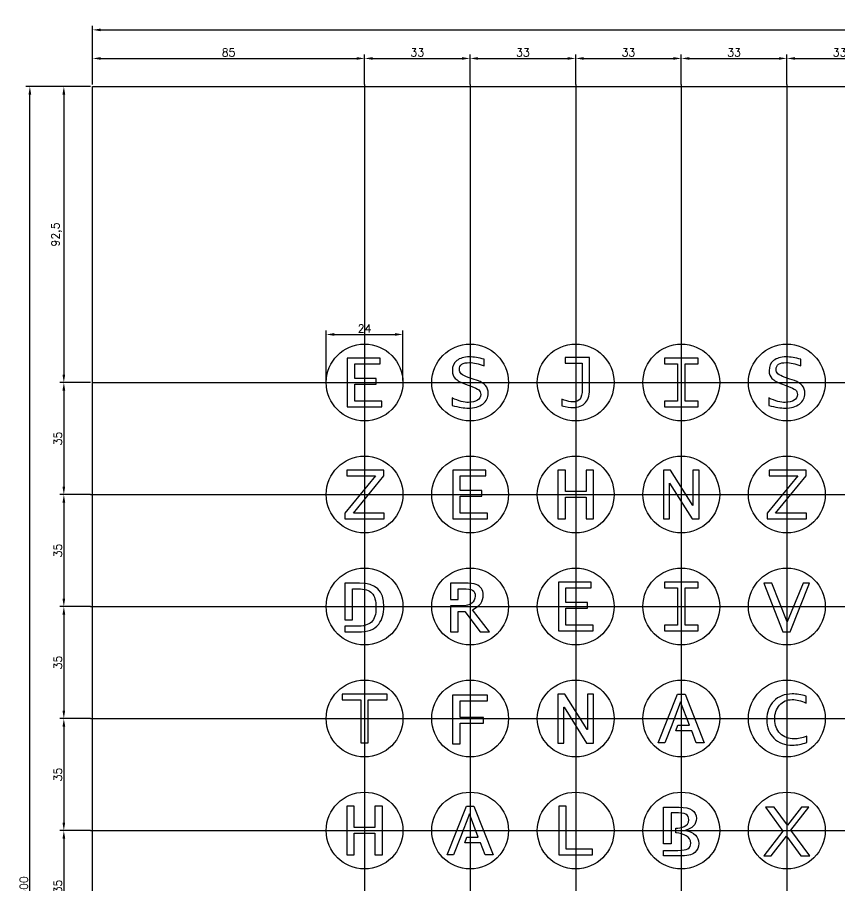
# Model space of a CAD drawing. Header units: millimetres. Extents: x 34 to 4705, y 266 to 817.
# Drawn here: x 34 to 291, y 516.4 to 787.7 of the extents above; entities that cross this region are included whole.
import ezdxf

# ---------------------------------------------------------------- set-up
doc = ezdxf.new("R2010")
doc.units = ezdxf.units.MM
doc.layers.get('0').update_dxf_attribs({"lineweight": 25, "true_color": 0xffffff})
doc.layers.get('Defpoints').update_dxf_attribs({"true_color": 0xffffff})
doc.layers.add('Ebene 1', color=7, linetype='Continuous', true_color=0xffffff)
doc.styles.get("Standard").update_dxf_attribs({"font": 'txt_____.ttf'})
doc.dimstyles.get("Standard").update_dxf_attribs({"dimtxt": 2.5, "dimasz": 2.5, "dimexe": 1.25, "dimexo": 0.625, "dimtad": 1, "dimtxsty": 'Standard', "dimcen": 2.5, "dimadec": 0, "dimazin": 0, "dimtfac": 1, "dimtmove": 0, "dimatfit": 3, "dimfxl": 1, "dimarcsym": 0})

# ---------------------------------------------------------------- blocks, each defined once
blk = doc.blocks.new('E')
at = {"layer": 'Ebene 1'}
blk.add_open_spline([(-5.47, -7.91), (-5.47, -7.91), (-5.47, 7.34), (-5.47, 7.34), (-5.47, 7.34), (-5.47, 7.34), (4.84, 7.34), (4.84, 7.34), (4.84, 7.34), (4.84, 7.34), (4.84, 5.58), (4.84, 5.58), (4.84, 5.58), (4.84, 5.58), (-3.13, 5.58), (-3.13, 5.58), (-3.13, 5.58), (-3.13, 5.58), (-3.13, 0.96), (-3.13, 0.96), (-3.13, 0.96), (-3.13, 0.96), (3.63, 0.96), (3.63, 0.96), (3.63, 0.96), (3.63, 0.96), (3.63, -0.8), (3.63, -0.8), (3.63, -0.8), (3.63, -0.8), (-3.13, -0.8), (-3.13, -0.8), (-3.13, -0.8), (-3.13, -0.8), (-3.13, -6.15), (-3.13, -6.15), (-3.13, -6.15), (-3.13, -6.15), (5.39, -6.15), (5.39, -6.15), (5.39, -6.15), (5.39, -6.15), (5.39, -7.91), (5.39, -7.91), (5.39, -7.91), (5.39, -7.91), (-5.47, -7.91), (-5.47, -7.91)], degree=3, knots=[0, 0, 0, 0, 0.083333, 0.083333, 0.083333, 0.083333, 0.166667, 0.166667, 0.166667, 0.166667, 0.25, 0.25, 0.25, 0.25, 0.333333, 0.333333, 0.333333, 0.333333, 0.416667, 0.416667, 0.416667, 0.416667, 0.5, 0.5, 0.5, 0.5, 0.583333, 0.583333, 0.583333, 0.583333, 0.666667, 0.666667, 0.666667, 0.666667, 0.75, 0.75, 0.75, 0.75, 0.833333, 0.833333, 0.833333, 0.833333, 0.916667, 0.916667, 0.916667, 0.916667, 1, 1, 1, 1], dxfattribs=at)
blk = doc.blocks.new('I')
at = {"layer": 'Ebene 1'}
blk.add_open_spline([(-5.32, -7.91), (-5.32, -7.91), (-5.32, -6.15), (-5.32, -6.15), (-5.32, -6.15), (-5.32, -6.15), (-1.22, -6.15), (-1.22, -6.15), (-1.22, -6.15), (-1.22, -6.15), (-1.22, 5.58), (-1.22, 5.58), (-1.22, 5.58), (-1.22, 5.58), (-5.32, 5.58), (-5.32, 5.58), (-5.32, 5.58), (-5.32, 5.58), (-5.32, 7.34), (-5.32, 7.34), (-5.32, 7.34), (-5.32, 7.34), (5.24, 7.34), (5.24, 7.34), (5.24, 7.34), (5.24, 7.34), (5.24, 5.58), (5.24, 5.58), (5.24, 5.58), (5.24, 5.58), (1.14, 5.58), (1.14, 5.58), (1.14, 5.58), (1.14, 5.58), (1.14, -6.15), (1.14, -6.15), (1.14, -6.15), (1.14, -6.15), (5.24, -6.15), (5.24, -6.15), (5.24, -6.15), (5.24, -6.15), (5.24, -7.91), (5.24, -7.91), (5.24, -7.91), (5.24, -7.91), (-5.32, -7.91), (-5.32, -7.91)], degree=3, knots=[0, 0, 0, 0, 0.083333, 0.083333, 0.083333, 0.083333, 0.166667, 0.166667, 0.166667, 0.166667, 0.25, 0.25, 0.25, 0.25, 0.333333, 0.333333, 0.333333, 0.333333, 0.416667, 0.416667, 0.416667, 0.416667, 0.5, 0.5, 0.5, 0.5, 0.583333, 0.583333, 0.583333, 0.583333, 0.666667, 0.666667, 0.666667, 0.666667, 0.75, 0.75, 0.75, 0.75, 0.833333, 0.833333, 0.833333, 0.833333, 0.916667, 0.916667, 0.916667, 0.916667, 1, 1, 1, 1], dxfattribs=at)
blk = doc.blocks.new('S')
at = {"layer": 'Ebene 1'}
blk.add_open_spline([(4.35, 6.98), (4.35, 6.98), (4.35, 4.95), (4.35, 4.95), (4.35, 4.95), (2.63, 5.62), (1.1, 5.95), (-0.24, 5.95), (-0.24, 5.95), (-2.35, 5.95), (-3.41, 5.24), (-3.41, 3.81), (-3.41, 3.81), (-3.41, 3.23), (-3.21, 2.77), (-2.82, 2.42), (-2.82, 2.42), (-2.42, 2.06), (-1.69, 1.7), (-0.62, 1.33), (-0.62, 1.33), (-0.62, 1.33), (0.88, 0.81), (0.88, 0.81), (0.88, 0.81), (0.88, 0.81), (2.3, 0.31), (2.3, 0.31), (2.3, 0.31), (4.52, -0.46), (5.62, -1.77), (5.62, -3.63), (5.62, -3.63), (5.62, -5.04), (5.06, -6.17), (3.93, -7.01), (3.93, -7.01), (2.8, -7.86), (1.29, -8.28), (-0.6, -8.28), (-0.6, -8.28), (-1.92, -8.28), (-3.62, -8), (-5.7, -7.43), (-5.7, -7.43), (-5.7, -7.43), (-5.7, -5.11), (-5.7, -5.11), (-5.7, -5.11), (-3.63, -6.05), (-1.9, -6.52), (-0.54, -6.52), (-0.54, -6.52), (0.62, -6.52), (1.55, -6.29), (2.24, -5.84), (2.24, -5.84), (2.93, -5.38), (3.27, -4.77), (3.27, -4), (3.27, -4), (3.27, -3.41), (3.07, -2.95), (2.66, -2.61), (2.66, -2.61), (2.25, -2.27), (1.41, -1.86), (0.13, -1.39), (0.13, -1.39), (0.13, -1.39), (-1.44, -0.83), (-1.44, -0.83), (-1.44, -0.83), (-3, -0.25), (-4.08, 0.35), (-4.69, 0.96), (-4.69, 0.96), (-5.29, 1.57), (-5.6, 2.38), (-5.6, 3.39), (-5.6, 3.39), (-5.6, 4.77), (-5.13, 5.83), (-4.2, 6.58), (-4.2, 6.58), (-3.27, 7.33), (-1.96, 7.71), (-0.27, 7.71), (-0.27, 7.71), (1.1, 7.71), (2.64, 7.47), (4.35, 6.98)], degree=3, knots=[0, 0, 0, 0, 0.043478, 0.043478, 0.043478, 0.043478, 0.086957, 0.086957, 0.086957, 0.086957, 0.130435, 0.130435, 0.130435, 0.130435, 0.173913, 0.173913, 0.173913, 0.173913, 0.217391, 0.217391, 0.217391, 0.217391, 0.26087, 0.26087, 0.26087, 0.26087, 0.304348, 0.304348, 0.304348, 0.304348, 0.347826, 0.347826, 0.347826, 0.347826, 0.391304, 0.391304, 0.391304, 0.391304, 0.434783, 0.434783, 0.434783, 0.434783, 0.478261, 0.478261, 0.478261, 0.478261, 0.521739, 0.521739, 0.521739, 0.521739, 0.565217, 0.565217, 0.565217, 0.565217, 0.608696, 0.608696, 0.608696, 0.608696, 0.652174, 0.652174, 0.652174, 0.652174, 0.695652, 0.695652, 0.695652, 0.695652, 0.73913, 0.73913, 0.73913, 0.73913, 0.782609, 0.782609, 0.782609, 0.782609, 0.826087, 0.826087, 0.826087, 0.826087, 0.869565, 0.869565, 0.869565, 0.869565, 0.913043, 0.913043, 0.913043, 0.913043, 0.956522, 0.956522, 0.956522, 0.956522, 1, 1, 1, 1], dxfattribs=at)
blk = doc.blocks.new('H')
at = {"layer": 'Ebene 1'}
blk.add_open_spline([(-5.61, -7.92), (-5.61, -7.92), (-5.61, 7.33), (-5.61, 7.33), (-5.61, 7.33), (-5.61, 7.33), (-3.27, 7.33), (-3.27, 7.33), (-3.27, 7.33), (-3.27, 7.33), (-3.27, 0.67), (-3.27, 0.67), (-3.27, 0.67), (-3.27, 0.67), (3.18, 0.67), (3.18, 0.67), (3.18, 0.67), (3.18, 0.67), (3.18, 7.33), (3.18, 7.33), (3.18, 7.33), (3.18, 7.33), (5.53, 7.33), (5.53, 7.33), (5.53, 7.33), (5.53, 7.33), (5.53, -7.92), (5.53, -7.92), (5.53, -7.92), (5.53, -7.92), (3.18, -7.92), (3.18, -7.92), (3.18, -7.92), (3.18, -7.92), (3.18, -1.1), (3.18, -1.1), (3.18, -1.1), (3.18, -1.1), (-3.27, -1.1), (-3.27, -1.1), (-3.27, -1.1), (-3.27, -1.1), (-3.27, -7.92), (-3.27, -7.92), (-3.27, -7.92), (-3.27, -7.92), (-5.61, -7.92), (-5.61, -7.92)], degree=3, knots=[0, 0, 0, 0, 0.083333, 0.083333, 0.083333, 0.083333, 0.166667, 0.166667, 0.166667, 0.166667, 0.25, 0.25, 0.25, 0.25, 0.333333, 0.333333, 0.333333, 0.333333, 0.416667, 0.416667, 0.416667, 0.416667, 0.5, 0.5, 0.5, 0.5, 0.583333, 0.583333, 0.583333, 0.583333, 0.666667, 0.666667, 0.666667, 0.666667, 0.75, 0.75, 0.75, 0.75, 0.833333, 0.833333, 0.833333, 0.833333, 0.916667, 0.916667, 0.916667, 0.916667, 1, 1, 1, 1], dxfattribs=at)
blk = doc.blocks.new('Z')
at = {"layer": 'Ebene 1'}
blk.add_open_spline([(-6.2, -7.92), (-6.2, -7.92), (-6.2, -6.16), (-6.2, -6.16), (-6.2, -6.16), (-6.2, -6.16), (3.37, 5.57), (3.37, 5.57), (3.37, 5.57), (3.37, 5.57), (-5.61, 5.57), (-5.61, 5.57), (-5.61, 5.57), (-5.61, 5.57), (-5.61, 7.33), (-5.61, 7.33), (-5.61, 7.33), (-5.61, 7.33), (6.02, 7.33), (6.02, 7.33), (6.02, 7.33), (6.02, 7.33), (6.02, 5.57), (6.02, 5.57), (6.02, 5.57), (6.02, 5.57), (-3.54, -6.16), (-3.54, -6.16), (-3.54, -6.16), (-3.54, -6.16), (6.12, -6.16), (6.12, -6.16), (6.12, -6.16), (6.12, -6.16), (6.12, -7.92), (6.12, -7.92), (6.12, -7.92), (6.12, -7.92), (-6.2, -7.92), (-6.2, -7.92)], degree=3, knots=[0, 0, 0, 0, 0.1, 0.1, 0.1, 0.1, 0.2, 0.2, 0.2, 0.2, 0.3, 0.3, 0.3, 0.3, 0.4, 0.4, 0.4, 0.4, 0.5, 0.5, 0.5, 0.5, 0.6, 0.6, 0.6, 0.6, 0.7, 0.7, 0.7, 0.7, 0.8, 0.8, 0.8, 0.8, 0.9, 0.9, 0.9, 0.9, 1, 1, 1, 1], dxfattribs=at)
blk = doc.blocks.new('R')
at = {"layer": 'Ebene 1'}
blk.add_open_spline([(-3.75, 5.56), (-3.75, 5.56), (-3.75, 2.21), (-3.75, 2.21), (-3.75, 2.21), (-3.75, 2.21), (-6.09, 2.21), (-6.09, 2.21), (-6.09, 2.21), (-6.09, 2.21), (-6.1, 7.32), (-6.1, 7.32), (-6.1, 7.32), (-6.1, 7.32), (-1.83, 7.32), (-1.83, 7.32), (-1.83, 7.32), (-0.05, 7.32), (1.18, 7.18), (1.87, 6.88), (1.87, 6.88), (3.34, 6.27), (4.08, 5.19), (4.08, 3.65), (4.08, 3.65), (4.08, 2.59), (3.82, 1.7), (3.31, 0.99), (3.31, 0.99), (2.8, 0.28), (1.95, -0.38), (0.75, -0.99), (0.75, -0.99), (0.75, -0.99), (6.01, -7.93), (6.01, -7.93), (6.01, -7.93), (6.01, -7.93), (3.17, -7.93), (3.17, -7.93), (3.17, -7.93), (3.17, -7.93), (-1.64, -1.58), (-1.64, -1.58), (-1.64, -1.58), (-1.64, -1.58), (-3.75, -1.58), (-3.75, -1.58), (-3.75, -1.58), (-3.75, -1.58), (-3.75, -7.93), (-3.75, -7.93), (-3.75, -7.93), (-3.75, -7.93), (-6.1, -7.93), (-6.1, -7.93), (-6.1, -7.93), (-6.1, -7.93), (-6.1, 0.21), (-6.1, 0.21), (-6.1, 0.21), (-6.1, 0.21), (-2.52, 0.19), (-2.52, 0.19), (-2.52, 0.19), (-1.26, 0.18), (-0.26, 0.47), (0.48, 1.02), (0.48, 1.02), (1.21, 1.58), (1.58, 2.32), (1.58, 3.27), (1.58, 3.27), (1.58, 4.14), (1.31, 4.75), (0.75, 5.07), (0.75, 5.07), (0.2, 5.4), (-0.83, 5.56), (-2.31, 5.56), (-2.31, 5.56), (-2.31, 5.56), (-3.75, 5.56), (-3.75, 5.56)], degree=3, knots=[0, 0, 0, 0, 0.047619, 0.047619, 0.047619, 0.047619, 0.095238, 0.095238, 0.095238, 0.095238, 0.142857, 0.142857, 0.142857, 0.142857, 0.190476, 0.190476, 0.190476, 0.190476, 0.238095, 0.238095, 0.238095, 0.238095, 0.285714, 0.285714, 0.285714, 0.285714, 0.333333, 0.333333, 0.333333, 0.333333, 0.380952, 0.380952, 0.380952, 0.380952, 0.428571, 0.428571, 0.428571, 0.428571, 0.47619, 0.47619, 0.47619, 0.47619, 0.52381, 0.52381, 0.52381, 0.52381, 0.571429, 0.571429, 0.571429, 0.571429, 0.619048, 0.619048, 0.619048, 0.619048, 0.666667, 0.666667, 0.666667, 0.666667, 0.714286, 0.714286, 0.714286, 0.714286, 0.761905, 0.761905, 0.761905, 0.761905, 0.809524, 0.809524, 0.809524, 0.809524, 0.857143, 0.857143, 0.857143, 0.857143, 0.904762, 0.904762, 0.904762, 0.904762, 0.952381, 0.952381, 0.952381, 0.952381, 1, 1, 1, 1], dxfattribs=at)
blk = doc.blocks.new('D')
at = {"layer": 'Ebene 1'}
blk.add_open_spline([(-3.8, -4.17), (-3.8, -4.17), (-6.15, -4.17), (-6.15, -4.17), (-6.15, -4.17), (-6.15, -4.17), (-6.14, 7.32), (-6.14, 7.32), (-6.14, 7.32), (-6.14, 7.32), (-1.54, 7.32), (-1.54, 7.32), (-1.54, 7.32), (3.53, 7.32), (6.07, 4.88), (6.07, 0), (6.07, 0), (6.07, -2.26), (5.52, -4.09), (4.42, -5.48), (4.42, -5.48), (3.73, -6.36), (2.87, -6.99), (1.86, -7.37), (1.86, -7.37), (0.85, -7.74), (-0.49, -7.93), (-2.17, -7.93), (-2.17, -7.93), (-2.17, -7.93), (-6.14, -7.93), (-6.14, -7.93), (-6.14, -7.93), (-6.14, -7.93), (-6.14, -6.17), (-6.14, -6.17), (-6.14, -6.17), (-6.14, -6.17), (-2.62, -6.17), (-2.62, -6.17), (-2.62, -6.17), (-0.39, -6.17), (1.2, -5.73), (2.15, -4.84), (2.15, -4.84), (3.1, -3.95), (3.57, -2.46), (3.57, -0.37), (3.57, -0.37), (3.57, 1.75), (3.14, 3.27), (2.29, 4.19), (2.29, 4.19), (1.43, 5.1), (0.01, 5.56), (-1.99, 5.56), (-1.99, 5.56), (-1.99, 5.56), (-3.8, 5.56), (-3.8, 5.56), (-3.8, 5.56), (-3.8, 5.56), (-3.8, -4.17), (-3.8, -4.17)], degree=3, knots=[0, 0, 0, 0, 0.0625, 0.0625, 0.0625, 0.0625, 0.125, 0.125, 0.125, 0.125, 0.1875, 0.1875, 0.1875, 0.1875, 0.25, 0.25, 0.25, 0.25, 0.3125, 0.3125, 0.3125, 0.3125, 0.375, 0.375, 0.375, 0.375, 0.4375, 0.4375, 0.4375, 0.4375, 0.5, 0.5, 0.5, 0.5, 0.5625, 0.5625, 0.5625, 0.5625, 0.625, 0.625, 0.625, 0.625, 0.6875, 0.6875, 0.6875, 0.6875, 0.75, 0.75, 0.75, 0.75, 0.8125, 0.8125, 0.8125, 0.8125, 0.875, 0.875, 0.875, 0.875, 0.9375, 0.9375, 0.9375, 0.9375, 1, 1, 1, 1], dxfattribs=at)
blk = doc.blocks.new('N')
at = {"layer": 'Ebene 1'}
blk.add_open_spline([(-5.61, -7.93), (-5.61, -7.93), (-5.61, 7.37), (-5.61, 7.37), (-5.61, 7.37), (-5.61, 7.37), (-3.4, 7.37), (-3.4, 7.37), (-3.4, 7.37), (-3.4, 7.37), (3.59, -3.73), (3.59, -3.73), (3.59, -3.73), (3.59, -3.73), (3.62, -3.73), (3.62, -3.73), (3.62, -3.73), (3.62, -3.73), (3.62, 7.37), (3.62, 7.37), (3.62, 7.37), (3.62, 7.37), (5.53, 7.37), (5.53, 7.37), (5.53, 7.37), (5.53, 7.37), (5.53, -7.93), (5.53, -7.93), (5.53, -7.93), (5.53, -7.93), (3.37, -7.93), (3.37, -7.93), (3.37, -7.93), (3.37, -7.93), (-3.68, 3.24), (-3.68, 3.24), (-3.68, 3.24), (-3.68, 3.24), (-3.71, 3.24), (-3.71, 3.24), (-3.71, 3.24), (-3.71, 3.24), (-3.71, -7.93), (-3.71, -7.93), (-3.71, -7.93), (-3.71, -7.93), (-5.61, -7.93), (-5.61, -7.93)], degree=3, knots=[0, 0, 0, 0, 0.083333, 0.083333, 0.083333, 0.083333, 0.166667, 0.166667, 0.166667, 0.166667, 0.25, 0.25, 0.25, 0.25, 0.333333, 0.333333, 0.333333, 0.333333, 0.416667, 0.416667, 0.416667, 0.416667, 0.5, 0.5, 0.5, 0.5, 0.583333, 0.583333, 0.583333, 0.583333, 0.666667, 0.666667, 0.666667, 0.666667, 0.75, 0.75, 0.75, 0.75, 0.833333, 0.833333, 0.833333, 0.833333, 0.916667, 0.916667, 0.916667, 0.916667, 1, 1, 1, 1], dxfattribs=at)
blk = doc.blocks.new('A')
at = {"layer": 'Ebene 1'}
blk.add_open_spline([(-1.07, -2.34), (-1.07, -2.34), (-1.74, -4.11), (-1.74, -4.11), (-1.74, -4.11), (-1.74, -4.11), (0.4, -4.11), (0.4, -4.11), (0.4, -4.11), (0.4, -4.11), (3.22, -4.11), (3.22, -4.11), (3.22, -4.11), (3.22, -4.11), (4.66, -7.92), (4.66, -7.92), (4.66, -7.92), (4.66, -7.92), (7.14, -7.92), (7.14, -7.92), (7.14, -7.92), (7.14, -7.92), (1.13, 7.33), (1.13, 7.33), (1.13, 7.33), (1.13, 7.33), (-1.21, 7.33), (-1.21, 7.33), (-1.21, 7.33), (-1.21, 7.33), (-7.23, -7.92), (-7.23, -7.92), (-7.23, -7.92), (-7.23, -7.92), (-5.2, -7.92), (-5.2, -7.92), (-5.2, -7.92), (-5.2, -7.92), (-3.04, -2.34), (-3.04, -2.34), (-3.04, -2.34), (-3.04, -2.34), (-0.27, 4.94), (-0.27, 4.94), (-0.27, 4.94), (-0.27, 4.94), (2.52, -2.34), (2.52, -2.34), (2.52, -2.34), (2.52, -2.34), (0.39, -2.34), (0.39, -2.34), (0.39, -2.34), (0.39, -2.34), (-1.07, -2.34), (-1.07, -2.34)], degree=3, knots=[0, 0, 0, 0, 0.071429, 0.071429, 0.071429, 0.071429, 0.142857, 0.142857, 0.142857, 0.142857, 0.214286, 0.214286, 0.214286, 0.214286, 0.285714, 0.285714, 0.285714, 0.285714, 0.357143, 0.357143, 0.357143, 0.357143, 0.428571, 0.428571, 0.428571, 0.428571, 0.5, 0.5, 0.5, 0.5, 0.571429, 0.571429, 0.571429, 0.571429, 0.642857, 0.642857, 0.642857, 0.642857, 0.714286, 0.714286, 0.714286, 0.714286, 0.785714, 0.785714, 0.785714, 0.785714, 0.857143, 0.857143, 0.857143, 0.857143, 0.928571, 0.928571, 0.928571, 0.928571, 1, 1, 1, 1], dxfattribs=at)
blk = doc.blocks.new('T')
at = {"layer": 'Ebene 1'}
blk.add_open_spline([(-1.22, -7.91), (-1.22, -7.91), (-1.22, 5.58), (-1.22, 5.58), (-1.22, 5.58), (-1.22, 5.58), (-7.07, 5.58), (-7.07, 5.58), (-7.07, 5.58), (-7.07, 5.58), (-7.07, 7.34), (-7.07, 7.34), (-7.07, 7.34), (-7.07, 7.34), (7, 7.34), (7, 7.34), (7, 7.34), (7, 7.34), (7, 5.58), (7, 5.58), (7, 5.58), (7, 5.58), (1.14, 5.58), (1.14, 5.58), (1.14, 5.58), (1.14, 5.58), (1.14, -7.91), (1.14, -7.91), (1.14, -7.91), (1.14, -7.91), (-1.22, -7.91), (-1.22, -7.91)], degree=3, knots=[0, 0, 0, 0, 0.125, 0.125, 0.125, 0.125, 0.25, 0.25, 0.25, 0.25, 0.375, 0.375, 0.375, 0.375, 0.5, 0.5, 0.5, 0.5, 0.625, 0.625, 0.625, 0.625, 0.75, 0.75, 0.75, 0.75, 0.875, 0.875, 0.875, 0.875, 1, 1, 1, 1], dxfattribs=at)
blk = doc.blocks.new('F')
at = {"layer": 'Ebene 1'}
blk.add_open_spline([(-5.47, -7.91), (-5.47, -7.91), (-5.47, 7.34), (-5.47, 7.34), (-5.47, 7.34), (-5.47, 7.34), (5.39, 7.34), (5.39, 7.34), (5.39, 7.34), (5.39, 7.34), (5.39, 5.58), (5.39, 5.58), (5.39, 5.58), (5.39, 5.58), (-3.13, 5.58), (-3.13, 5.58), (-3.13, 5.58), (-3.13, 5.58), (-3.13, 0.33), (-3.13, 0.33), (-3.13, 0.33), (-3.13, 0.33), (4.14, 0.33), (4.14, 0.33), (4.14, 0.33), (4.14, 0.33), (4.14, -1.43), (4.14, -1.43), (4.14, -1.43), (4.14, -1.43), (-3.13, -1.43), (-3.13, -1.43), (-3.13, -1.43), (-3.13, -1.43), (-3.13, -7.91), (-3.13, -7.91), (-3.13, -7.91), (-3.13, -7.91), (-5.47, -7.91), (-5.47, -7.91)], degree=3, knots=[0, 0, 0, 0, 0.1, 0.1, 0.1, 0.1, 0.2, 0.2, 0.2, 0.2, 0.3, 0.3, 0.3, 0.3, 0.4, 0.4, 0.4, 0.4, 0.5, 0.5, 0.5, 0.5, 0.6, 0.6, 0.6, 0.6, 0.7, 0.7, 0.7, 0.7, 0.8, 0.8, 0.8, 0.8, 0.9, 0.9, 0.9, 0.9, 1, 1, 1, 1], dxfattribs=at)
blk = doc.blocks.new('*D26')
at = {"color": 0, "lineweight": -2, "transparency": 16777216}
for p, q in [((56.89, 766.08), (36.64, 766.08)), ((37.89, 268.58), (37.89, 763.58)), ((56.89, 266.08), (36.64, 266.08))]:
    blk.add_line(p, q, dxfattribs=at)
at = {"color": 0, "transparency": 16777216}
for points in [[(37.47, 763.58), (38.3, 763.58), (37.89, 766.08)], [(37.47, 268.58), (38.3, 268.58), (37.89, 266.08)]]:
    blk.add_solid(points, dxfattribs=at)
at = {"layer": 'Defpoints', "color": 0, "transparency": 16777216}
for p in [(37.89, 766.08), (57.51, 766.08), (57.51, 266.08)]:
    blk.add_point(p, dxfattribs=at)
at = {"color": 0, "transparency": 16777216, "insert": (37.26, 516.08), "char_height": 2.5, "attachment_point": 8, "rotation": 90}
blk.add_mtext('500', dxfattribs=at)
blk = doc.blocks.new('*D27')
at = {"color": 0, "lineweight": -2, "transparency": 16777216}
for p, q in [((142.51, 766.71), (142.51, 776.1)), ((175.51, 766.71), (175.51, 776.1)), ((145.01, 774.85), (173.01, 774.85))]:
    blk.add_line(p, q, dxfattribs=at)
at = {"color": 0, "transparency": 16777216}
for points in [[(145.01, 775.26), (145.01, 774.43), (142.51, 774.85)], [(173.01, 775.26), (173.01, 774.43), (175.51, 774.85)]]:
    blk.add_solid(points, dxfattribs=at)
at = {"layer": 'Defpoints', "color": 0, "transparency": 16777216}
for p in [(175.51, 774.85), (142.51, 766.08), (175.51, 766.08)]:
    blk.add_point(p, dxfattribs=at)
at = {"color": 0, "transparency": 16777216, "insert": (159.01, 775.47), "char_height": 2.5, "attachment_point": 8}
blk.add_mtext('33', dxfattribs=at)
blk = doc.blocks.new('*D28')
at = {"color": 0, "lineweight": -2, "transparency": 16777216}
for p, q in [((175.51, 766.71), (175.51, 776.1)), ((208.51, 766.71), (208.51, 776.1)), ((178.01, 774.85), (206.01, 774.85))]:
    blk.add_line(p, q, dxfattribs=at)
at = {"color": 0, "transparency": 16777216}
for points in [[(178.01, 775.26), (178.01, 774.43), (175.51, 774.85)], [(206.01, 775.26), (206.01, 774.43), (208.51, 774.85)]]:
    blk.add_solid(points, dxfattribs=at)
at = {"layer": 'Defpoints', "color": 0, "transparency": 16777216}
for p in [(208.51, 774.85), (175.51, 766.08), (208.51, 766.08)]:
    blk.add_point(p, dxfattribs=at)
at = {"color": 0, "transparency": 16777216, "insert": (192.01, 775.47), "char_height": 2.5, "attachment_point": 8}
blk.add_mtext('33', dxfattribs=at)
blk = doc.blocks.new('*D29')
at = {"color": 0, "lineweight": -2, "transparency": 16777216}
for p, q in [((208.51, 766.71), (208.51, 776.1)), ((241.51, 766.71), (241.51, 776.1)), ((211.01, 774.85), (239.01, 774.85))]:
    blk.add_line(p, q, dxfattribs=at)
at = {"color": 0, "transparency": 16777216}
for points in [[(211.01, 775.26), (211.01, 774.43), (208.51, 774.85)], [(239.01, 775.26), (239.01, 774.43), (241.51, 774.85)]]:
    blk.add_solid(points, dxfattribs=at)
at = {"layer": 'Defpoints', "color": 0, "transparency": 16777216}
for p in [(241.51, 774.85), (208.51, 766.08), (241.51, 766.08)]:
    blk.add_point(p, dxfattribs=at)
at = {"color": 0, "transparency": 16777216, "insert": (225.01, 775.47), "char_height": 2.5, "attachment_point": 8}
blk.add_mtext('33', dxfattribs=at)
blk = doc.blocks.new('*D30')
at = {"color": 0, "lineweight": -2, "transparency": 16777216}
for p, q in [((241.51, 766.71), (241.51, 776.1)), ((274.51, 766.71), (274.51, 776.1)), ((244.01, 774.85), (272.01, 774.85))]:
    blk.add_line(p, q, dxfattribs=at)
at = {"color": 0, "transparency": 16777216}
for points in [[(244.01, 775.26), (244.01, 774.43), (241.51, 774.85)], [(272.01, 775.26), (272.01, 774.43), (274.51, 774.85)]]:
    blk.add_solid(points, dxfattribs=at)
at = {"layer": 'Defpoints', "color": 0, "transparency": 16777216}
for p in [(274.51, 774.85), (241.51, 766.08), (274.51, 766.08)]:
    blk.add_point(p, dxfattribs=at)
at = {"color": 0, "transparency": 16777216, "insert": (258.01, 775.47), "char_height": 2.5, "attachment_point": 8}
blk.add_mtext('33', dxfattribs=at)
blk = doc.blocks.new('*D31')
at = {"color": 0, "lineweight": -2, "transparency": 16777216}
for p, q in [((274.51, 766.71), (274.51, 776.1)), ((307.51, 766.71), (307.51, 776.1)), ((277.01, 774.85), (305.01, 774.85))]:
    blk.add_line(p, q, dxfattribs=at)
at = {"color": 0, "transparency": 16777216}
for points in [[(277.01, 775.26), (277.01, 774.43), (274.51, 774.85)], [(305.01, 775.26), (305.01, 774.43), (307.51, 774.85)]]:
    blk.add_solid(points, dxfattribs=at)
at = {"layer": 'Defpoints', "color": 0, "transparency": 16777216}
for p in [(307.51, 774.85), (274.51, 766.08), (307.51, 766.08)]:
    blk.add_point(p, dxfattribs=at)
at = {"color": 0, "transparency": 16777216, "insert": (291.01, 775.47), "char_height": 2.5, "attachment_point": 8}
blk.add_mtext('33', dxfattribs=at)
blk = doc.blocks.new('*D37')
at = {"color": 0, "lineweight": -2, "transparency": 16777216}
for p, q in [((56.89, 673.58), (47.26, 673.58)), ((48.51, 671.08), (48.51, 641.08)), ((56.89, 638.58), (47.26, 638.58))]:
    blk.add_line(p, q, dxfattribs=at)
at = {"color": 0, "transparency": 16777216}
for points in [[(48.09, 671.08), (48.93, 671.08), (48.51, 673.58)], [(48.09, 641.08), (48.93, 641.08), (48.51, 638.58)]]:
    blk.add_solid(points, dxfattribs=at)
at = {"layer": 'Defpoints', "color": 0, "transparency": 16777216}
for p in [(57.51, 673.58), (48.51, 638.58), (57.51, 638.58)]:
    blk.add_point(p, dxfattribs=at)
at = {"color": 0, "transparency": 16777216, "insert": (47.89, 656.08), "char_height": 2.5, "attachment_point": 8, "rotation": 90}
blk.add_mtext('35', dxfattribs=at)
blk = doc.blocks.new('*D38')
at = {"color": 0, "lineweight": -2, "transparency": 16777216}
for p, q in [((56.89, 638.58), (47.26, 638.58)), ((48.51, 636.08), (48.51, 606.08)), ((56.89, 603.58), (47.26, 603.58))]:
    blk.add_line(p, q, dxfattribs=at)
at = {"color": 0, "transparency": 16777216}
for points in [[(48.09, 636.08), (48.93, 636.08), (48.51, 638.58)], [(48.09, 606.08), (48.93, 606.08), (48.51, 603.58)]]:
    blk.add_solid(points, dxfattribs=at)
at = {"layer": 'Defpoints', "color": 0, "transparency": 16777216}
for p in [(57.51, 638.58), (48.51, 603.58), (57.51, 603.58)]:
    blk.add_point(p, dxfattribs=at)
at = {"color": 0, "transparency": 16777216, "insert": (47.89, 621.08), "char_height": 2.5, "attachment_point": 8, "rotation": 90}
blk.add_mtext('35', dxfattribs=at)
blk = doc.blocks.new('*D39')
at = {"color": 0, "lineweight": -2, "transparency": 16777216}
for p, q in [((56.89, 603.58), (47.26, 603.58)), ((48.51, 601.08), (48.51, 571.08)), ((56.89, 568.58), (47.26, 568.58))]:
    blk.add_line(p, q, dxfattribs=at)
at = {"color": 0, "transparency": 16777216}
for points in [[(48.09, 601.08), (48.93, 601.08), (48.51, 603.58)], [(48.09, 571.08), (48.93, 571.08), (48.51, 568.58)]]:
    blk.add_solid(points, dxfattribs=at)
at = {"layer": 'Defpoints', "color": 0, "transparency": 16777216}
for p in [(57.51, 603.58), (48.51, 568.58), (57.51, 568.58)]:
    blk.add_point(p, dxfattribs=at)
at = {"color": 0, "transparency": 16777216, "insert": (47.89, 586.08), "char_height": 2.5, "attachment_point": 8, "rotation": 90}
blk.add_mtext('35', dxfattribs=at)
blk = doc.blocks.new('*D40')
at = {"color": 0, "lineweight": -2, "transparency": 16777216}
for p, q in [((56.89, 568.58), (47.26, 568.58)), ((48.51, 566.08), (48.51, 536.08)), ((56.89, 533.58), (47.26, 533.58))]:
    blk.add_line(p, q, dxfattribs=at)
at = {"color": 0, "transparency": 16777216}
for points in [[(48.09, 566.08), (48.93, 566.08), (48.51, 568.58)], [(48.09, 536.08), (48.93, 536.08), (48.51, 533.58)]]:
    blk.add_solid(points, dxfattribs=at)
at = {"layer": 'Defpoints', "color": 0, "transparency": 16777216}
for p in [(57.51, 568.58), (48.51, 533.58), (57.51, 533.58)]:
    blk.add_point(p, dxfattribs=at)
at = {"color": 0, "transparency": 16777216, "insert": (47.89, 551.08), "char_height": 2.5, "attachment_point": 8, "rotation": 90}
blk.add_mtext('35', dxfattribs=at)
blk = doc.blocks.new('*D41')
at = {"color": 0, "lineweight": -2, "transparency": 16777216}
for p, q in [((56.89, 533.58), (47.26, 533.58)), ((48.51, 531.08), (48.51, 501.08)), ((56.89, 498.58), (47.26, 498.58))]:
    blk.add_line(p, q, dxfattribs=at)
at = {"color": 0, "transparency": 16777216}
for points in [[(48.09, 531.08), (48.93, 531.08), (48.51, 533.58)], [(48.09, 501.08), (48.93, 501.08), (48.51, 498.58)]]:
    blk.add_solid(points, dxfattribs=at)
at = {"layer": 'Defpoints', "color": 0, "transparency": 16777216}
for p in [(57.51, 533.58), (48.51, 498.58), (57.51, 498.58)]:
    blk.add_point(p, dxfattribs=at)
at = {"color": 0, "transparency": 16777216, "insert": (47.89, 516.08), "char_height": 2.5, "attachment_point": 8, "rotation": 90}
blk.add_mtext('35', dxfattribs=at)
blk = doc.blocks.new('*D46')
at = {"color": 0, "lineweight": -2, "transparency": 16777216}
for p, q in [((130.51, 674.21), (130.51, 689.85)), ((154.51, 674.21), (154.51, 689.85)), ((133.01, 688.6), (152.01, 688.6))]:
    blk.add_line(p, q, dxfattribs=at)
at = {"color": 0, "transparency": 16777216}
for points in [[(133.01, 689.02), (133.01, 688.18), (130.51, 688.6)], [(152.01, 689.02), (152.01, 688.18), (154.51, 688.6)]]:
    blk.add_solid(points, dxfattribs=at)
at = {"layer": 'Defpoints', "color": 0, "transparency": 16777216}
for p in [(154.51, 688.6), (130.51, 673.58), (154.51, 673.58)]:
    blk.add_point(p, dxfattribs=at)
at = {"color": 0, "transparency": 16777216, "insert": (142.51, 689.22), "char_height": 2.5, "attachment_point": 8}
blk.add_mtext('24', dxfattribs=at)
blk = doc.blocks.new('J')
at = {"layer": 'Ebene 1'}
blk.add_open_spline([(-4.4, -7.52), (-4.4, -7.52), (-4.4, -5.54), (-4.4, -5.54), (-4.4, -5.54), (-4.4, -5.54), (-3.62, -5.8), (-3.62, -5.8), (-3.62, -5.8), (-2.53, -6.15), (-1.67, -6.33), (-1.04, -6.33), (-1.04, -6.33), (0.08, -6.33), (0.86, -6.04), (1.31, -5.46), (1.31, -5.46), (1.76, -4.89), (1.98, -3.87), (1.98, -2.4), (1.98, -2.4), (1.98, -2.4), (1.98, 5.77), (1.98, 5.77), (1.98, 5.77), (1.98, 5.77), (-3.3, 5.77), (-3.3, 5.77), (-3.3, 5.77), (-3.3, 5.77), (-3.3, 7.53), (-3.3, 7.53), (-3.3, 7.53), (-3.3, 7.53), (4.32, 7.53), (4.32, 7.53), (4.32, 7.53), (4.32, 7.53), (4.32, -1.15), (4.32, -1.15), (4.32, -1.15), (4.32, -2.7), (4.23, -3.85), (4.05, -4.6), (4.05, -4.6), (3.87, -5.35), (3.52, -6.01), (3, -6.58), (3, -6.58), (2.1, -7.59), (0.81, -8.09), (-0.87, -8.09), (-0.87, -8.09), (-1.78, -8.09), (-2.96, -7.9), (-4.4, -7.52)], degree=3, knots=[0, 0, 0, 0, 0.071429, 0.071429, 0.071429, 0.071429, 0.142857, 0.142857, 0.142857, 0.142857, 0.214286, 0.214286, 0.214286, 0.214286, 0.285714, 0.285714, 0.285714, 0.285714, 0.357143, 0.357143, 0.357143, 0.357143, 0.428571, 0.428571, 0.428571, 0.428571, 0.5, 0.5, 0.5, 0.5, 0.571429, 0.571429, 0.571429, 0.571429, 0.642857, 0.642857, 0.642857, 0.642857, 0.714286, 0.714286, 0.714286, 0.714286, 0.785714, 0.785714, 0.785714, 0.785714, 0.857143, 0.857143, 0.857143, 0.857143, 0.928571, 0.928571, 0.928571, 0.928571, 1, 1, 1, 1], dxfattribs=at)
blk = doc.blocks.new('V')
at = {"layer": 'Ebene 1'}
blk.add_open_spline([(-1.28, -7.93), (-1.28, -7.93), (-7.2, 7.32), (-7.2, 7.32), (-7.2, 7.32), (-7.2, 7.32), (-4.73, 7.32), (-4.73, 7.32), (-4.73, 7.32), (-4.73, 7.32), (0.15, -4.8), (0.15, -4.8), (0.15, -4.8), (0.15, -4.8), (5.12, 7.32), (5.12, 7.32), (5.12, 7.32), (5.12, 7.32), (7.12, 7.32), (7.12, 7.32), (7.12, 7.32), (7.12, 7.32), (1.07, -7.93), (1.07, -7.93), (1.07, -7.93), (1.07, -7.93), (-1.28, -7.93), (-1.28, -7.93)], degree=3, knots=[0, 0, 0, 0, 0.142857, 0.142857, 0.142857, 0.142857, 0.285714, 0.285714, 0.285714, 0.285714, 0.428571, 0.428571, 0.428571, 0.428571, 0.571429, 0.571429, 0.571429, 0.571429, 0.714286, 0.714286, 0.714286, 0.714286, 0.857143, 0.857143, 0.857143, 0.857143, 1, 1, 1, 1], dxfattribs=at)
blk = doc.blocks.new('C')
at = {"layer": 'Ebene 1'}
blk.add_open_spline([(6.22, -7.46), (4.65, -8.03), (3.17, -8.31), (1.78, -8.31), (1.78, -8.31), (-0.64, -8.31), (-2.59, -7.58), (-4.08, -6.13), (-4.08, -6.13), (-5.56, -4.67), (-6.3, -2.76), (-6.3, -0.39), (-6.3, -0.39), (-6.3, 2.01), (-5.56, 3.96), (-4.09, 5.44), (-4.09, 5.44), (-2.61, 6.93), (-0.69, 7.68), (1.69, 7.68), (1.69, 7.68), (3.04, 7.68), (4.48, 7.45), (6.01, 6.99), (6.01, 6.99), (6.01, 6.99), (6.01, 4.84), (6.01, 4.84), (6.01, 4.84), (4.44, 5.56), (2.98, 5.92), (1.62, 5.92), (1.62, 5.92), (0.04, 5.92), (-1.26, 5.34), (-2.28, 4.18), (-2.28, 4.18), (-3.3, 3.03), (-3.8, 1.55), (-3.8, -0.23), (-3.8, -0.23), (-3.8, -2.04), (-3.23, -3.52), (-2.08, -4.67), (-2.08, -4.67), (-0.93, -5.82), (0.55, -6.39), (2.36, -6.39), (2.36, -6.39), (3.45, -6.39), (4.74, -6.11), (6.22, -5.54), (6.22, -5.54), (6.22, -5.54), (6.22, -7.46), (6.22, -7.46)], degree=3, knots=[0, 0, 0, 0, 0.071429, 0.071429, 0.071429, 0.071429, 0.142857, 0.142857, 0.142857, 0.142857, 0.214286, 0.214286, 0.214286, 0.214286, 0.285714, 0.285714, 0.285714, 0.285714, 0.357143, 0.357143, 0.357143, 0.357143, 0.428571, 0.428571, 0.428571, 0.428571, 0.5, 0.5, 0.5, 0.5, 0.571429, 0.571429, 0.571429, 0.571429, 0.642857, 0.642857, 0.642857, 0.642857, 0.714286, 0.714286, 0.714286, 0.714286, 0.785714, 0.785714, 0.785714, 0.785714, 0.857143, 0.857143, 0.857143, 0.857143, 0.928571, 0.928571, 0.928571, 0.928571, 1, 1, 1, 1], dxfattribs=at)
blk = doc.blocks.new('L')
at = {"layer": 'Ebene 1'}
blk.add_open_spline([(-5.32, -7.91), (-5.32, -7.91), (-5.32, 7.34), (-5.32, 7.34), (-5.32, 7.34), (-5.32, 7.34), (-2.98, 7.34), (-2.98, 7.34), (-2.98, 7.34), (-2.98, 7.34), (-2.98, -6.15), (-2.98, -6.15), (-2.98, -6.15), (-2.98, -6.15), (5.24, -6.15), (5.24, -6.15), (5.24, -6.15), (5.24, -6.15), (5.24, -7.91), (5.24, -7.91), (5.24, -7.91), (5.24, -7.91), (-5.32, -7.91), (-5.32, -7.91)], degree=3, knots=[0, 0, 0, 0, 0.166667, 0.166667, 0.166667, 0.166667, 0.333333, 0.333333, 0.333333, 0.333333, 0.5, 0.5, 0.5, 0.5, 0.666667, 0.666667, 0.666667, 0.666667, 0.833333, 0.833333, 0.833333, 0.833333, 1, 1, 1, 1], dxfattribs=at)
blk = doc.blocks.new('B')
at = {"layer": 'Ebene 1'}
blk.add_open_spline([(-5.54, -4.19), (-5.54, -4.19), (-3.2, -4.19), (-3.2, -4.19), (-3.2, -4.19), (-3.2, -4.19), (-3.2, 5.54), (-3.2, 5.54), (-3.2, 5.54), (-3.2, 5.54), (-2.11, 5.54), (-2.11, 5.54), (-2.11, 5.54), (-0.36, 5.54), (0.82, 5.39), (1.43, 5.09), (1.43, 5.09), (2.04, 4.79), (2.35, 4.21), (2.35, 3.34), (2.35, 3.34), (2.33, 1.23), (-0.32, 0.7), (-1.56, 0.7), (-1.56, 0.7), (-1.56, 0.7), (-1.7, 0.7), (-1.7, 0.7), (-1.7, 0.7), (-1.7, 0.7), (-1.7, -0.76), (-1.7, -0.76), (-1.7, -0.76), (-1.7, -0.76), (-1.52, -0.76), (-1.52, -0.76), (-1.52, -0.76), (-0.6, -0.76), (0.78, -1.16), (1.54, -1.62), (1.54, -1.62), (2.49, -2.2), (2.97, -2.98), (2.97, -3.97), (2.97, -3.97), (2.97, -4.81), (2.68, -5.4), (2.1, -5.71), (2.1, -5.71), (1.52, -6.03), (0.45, -6.19), (-1.09, -6.19), (-1.09, -6.19), (-1.09, -6.19), (-5.54, -6.19), (-5.54, -6.19), (-5.54, -6.19), (-5.54, -6.19), (-5.55, -7.95), (-5.55, -7.95), (-5.55, -7.95), (-5.55, -7.95), (-0.95, -7.95), (-0.95, -7.95), (-0.95, -7.95), (0.58, -7.95), (1.69, -7.88), (2.38, -7.73), (2.38, -7.73), (3.07, -7.58), (3.68, -7.28), (4.22, -6.83), (4.22, -6.83), (5.05, -6.15), (5.47, -5.21), (5.47, -4), (5.47, -4), (5.47, -1.9), (4.06, -0.55), (1.23, 0.03), (1.23, 0.03), (2.33, 0.31), (3.19, 0.77), (3.8, 1.42), (3.8, 1.42), (4.41, 2.08), (4.72, 2.85), (4.72, 3.76), (4.72, 3.76), (4.72, 6.12), (2.94, 7.3), (-0.63, 7.3), (-0.63, 7.3), (-0.63, 7.3), (-5.55, 7.3), (-5.55, 7.3), (-5.55, 7.3), (-5.55, 7.3), (-5.54, 2.7), (-5.54, 2.7), (-5.54, 2.7), (-5.54, 2.7), (-5.54, -4.19), (-5.54, -4.19)], degree=3, knots=[0, 0, 0, 0, 0.038462, 0.038462, 0.038462, 0.038462, 0.076923, 0.076923, 0.076923, 0.076923, 0.115385, 0.115385, 0.115385, 0.115385, 0.153846, 0.153846, 0.153846, 0.153846, 0.192308, 0.192308, 0.192308, 0.192308, 0.230769, 0.230769, 0.230769, 0.230769, 0.269231, 0.269231, 0.269231, 0.269231, 0.307692, 0.307692, 0.307692, 0.307692, 0.346154, 0.346154, 0.346154, 0.346154, 0.384615, 0.384615, 0.384615, 0.384615, 0.423077, 0.423077, 0.423077, 0.423077, 0.461538, 0.461538, 0.461538, 0.461538, 0.5, 0.5, 0.5, 0.5, 0.538462, 0.538462, 0.538462, 0.538462, 0.576923, 0.576923, 0.576923, 0.576923, 0.615385, 0.615385, 0.615385, 0.615385, 0.653846, 0.653846, 0.653846, 0.653846, 0.692308, 0.692308, 0.692308, 0.692308, 0.730769, 0.730769, 0.730769, 0.730769, 0.769231, 0.769231, 0.769231, 0.769231, 0.807692, 0.807692, 0.807692, 0.807692, 0.846154, 0.846154, 0.846154, 0.846154, 0.884615, 0.884615, 0.884615, 0.884615, 0.923077, 0.923077, 0.923077, 0.923077, 0.961538, 0.961538, 0.961538, 0.961538, 1, 1, 1, 1], dxfattribs=at)
blk = doc.blocks.new('X')
at = {"layer": 'Ebene 1'}
blk.add_open_spline([(-7.22, -7.95), (-7.22, -7.95), (-1.26, -0.21), (-1.26, -0.21), (-1.26, -0.21), (-1.26, -0.21), (-6.71, 7.3), (-6.71, 7.3), (-6.71, 7.3), (-6.71, 7.3), (-3.94, 7.3), (-3.94, 7.3), (-3.94, 7.3), (-3.94, 7.3), (0.17, 1.64), (0.17, 1.64), (0.17, 1.64), (0.17, 1.64), (4.55, 7.3), (4.55, 7.3), (4.55, 7.3), (4.55, 7.3), (6.83, 7.3), (6.83, 7.3), (6.83, 7.3), (6.83, 7.3), (1.28, 0.12), (1.28, 0.12), (1.28, 0.12), (1.28, 0.12), (7.14, -7.95), (7.14, -7.95), (7.14, -7.95), (7.14, -7.95), (4.36, -7.95), (4.36, -7.95), (4.36, -7.95), (4.36, -7.95), (-0.15, -1.74), (-0.15, -1.74), (-0.15, -1.74), (-0.15, -1.74), (-4.94, -7.95), (-4.94, -7.95), (-4.94, -7.95), (-4.94, -7.95), (-7.22, -7.95), (-7.22, -7.95)], degree=3, knots=[0, 0, 0, 0, 0.083333, 0.083333, 0.083333, 0.083333, 0.166667, 0.166667, 0.166667, 0.166667, 0.25, 0.25, 0.25, 0.25, 0.333333, 0.333333, 0.333333, 0.333333, 0.416667, 0.416667, 0.416667, 0.416667, 0.5, 0.5, 0.5, 0.5, 0.583333, 0.583333, 0.583333, 0.583333, 0.666667, 0.666667, 0.666667, 0.666667, 0.75, 0.75, 0.75, 0.75, 0.833333, 0.833333, 0.833333, 0.833333, 0.916667, 0.916667, 0.916667, 0.916667, 1, 1, 1, 1], dxfattribs=at)
blk = doc.blocks.new('*D48')
at = {"color": 0, "lineweight": -2, "transparency": 16777216}
for p, q in [((56.89, 766.08), (47.26, 766.08)), ((48.51, 763.58), (48.51, 676.08)), ((56.89, 673.58), (47.26, 673.58))]:
    blk.add_line(p, q, dxfattribs=at)
at = {"color": 0, "transparency": 16777216}
for points in [[(48.09, 763.58), (48.93, 763.58), (48.51, 766.08)], [(48.09, 676.08), (48.93, 676.08), (48.51, 673.58)]]:
    blk.add_solid(points, dxfattribs=at)
at = {"layer": 'Defpoints', "color": 0, "transparency": 16777216}
for p in [(57.51, 766.08), (48.51, 673.58), (57.51, 673.58)]:
    blk.add_point(p, dxfattribs=at)
at = {"color": 0, "transparency": 16777216, "insert": (47.89, 719.83), "char_height": 2.5, "attachment_point": 8, "rotation": 90}
blk.add_mtext('92,5', dxfattribs=at)
blk = doc.blocks.new('*D49')
at = {"color": 0, "lineweight": -2, "transparency": 16777216}
for p, q in [((57.51, 766.71), (57.51, 776.1)), ((142.51, 766.71), (142.51, 776.1)), ((60.01, 774.85), (140.01, 774.85))]:
    blk.add_line(p, q, dxfattribs=at)
at = {"color": 0, "transparency": 16777216}
for points in [[(60.01, 775.26), (60.01, 774.43), (57.51, 774.85)], [(140.01, 775.26), (140.01, 774.43), (142.51, 774.85)]]:
    blk.add_solid(points, dxfattribs=at)
at = {"layer": 'Defpoints', "color": 0, "transparency": 16777216}
for p in [(142.51, 774.85), (57.51, 766.08), (142.51, 766.08)]:
    blk.add_point(p, dxfattribs=at)
at = {"color": 0, "transparency": 16777216, "insert": (100.01, 775.47), "char_height": 2.5, "attachment_point": 8}
blk.add_mtext('85', dxfattribs=at)
blk = doc.blocks.new('*D51')
at = {"color": 0, "lineweight": -2, "transparency": 16777216}
for p, q in [((57.51, 766.71), (57.51, 785.03)), ((557.51, 766.71), (557.51, 785.03)), ((60.01, 783.78), (555.01, 783.78))]:
    blk.add_line(p, q, dxfattribs=at)
at = {"color": 0, "transparency": 16777216}
for points in [[(60.01, 784.19), (60.01, 783.36), (57.51, 783.78)], [(555.01, 784.19), (555.01, 783.36), (557.51, 783.78)]]:
    blk.add_solid(points, dxfattribs=at)
at = {"layer": 'Defpoints', "color": 0, "transparency": 16777216}
for p in [(557.51, 783.78), (57.51, 766.08), (557.51, 766.08)]:
    blk.add_point(p, dxfattribs=at)
at = {"color": 0, "transparency": 16777216, "insert": (307.51, 784.4), "char_height": 2.5, "attachment_point": 8}
blk.add_mtext('500', dxfattribs=at)

msp = doc.modelspace()

# ---------------------------------------------------------------- linework, layer by layer
for p, q in [((57.51, 766.084), (557.51, 766.084)), ((57.51, 266.084), (57.51, 766.084)), ((142.51, 766.709), (142.51, 266.084)), ((175.51, 766.709), (175.51, 266.084)), ((208.51, 766.709), (208.51, 266.084)), ((241.51, 766.709), (241.51, 266.084)), ((274.51, 766.709), (274.51, 266.084)), ((57.51, 673.584), (557.51, 673.584)), ((56.885, 638.584), (557.51, 638.584)), ((56.885, 603.584), (557.51, 603.584)), ((56.885, 568.584), (557.51, 568.584)), ((56.885, 533.584), (557.51, 533.584))]:
    msp.add_line(p, q)
for centre in [(142.51, 673.584), (175.51, 673.584), (208.51, 673.584), (241.51, 673.584), (274.51, 673.584), (142.51, 638.584), (175.51, 638.584), (208.51, 638.584), (241.51, 638.584), (274.51, 638.584), (142.51, 603.584), (175.51, 603.584), (208.51, 603.584), (241.51, 603.584), (274.51, 603.584), (142.51, 568.584), (175.51, 568.584), (208.51, 568.584), (241.51, 568.584), (274.51, 568.584), (142.51, 533.584), (175.51, 533.584), (208.51, 533.584), (241.51, 533.584), (274.51, 533.584)]:
    msp.add_circle(centre, 12)

# ---------------------------------------------------------------- block references
for name, p in [('E', (142.551, 673.867)), ('S', (175.551, 673.867)), ('J', (208.551, 673.867)), ('I', (241.551, 673.867)), ('S', (274.551, 673.867)), ('Z', (142.551, 638.878)), ('E', (175.551, 638.867)), ('H', (208.551, 638.878)), ('N', (241.551, 638.867)), ('Z', (274.551, 638.878)), ('D', (142.51, 603.584)), ('R', (175.51, 603.584)), ('E', (208.551, 603.867)), ('I', (241.551, 603.867)), ('V', (274.51, 603.584)), ('T', (142.547, 568.867)), ('F', (175.51, 568.584)), ('N', (208.551, 568.867)), ('A', (241.551, 568.878)), ('C', (274.51, 568.584)), ('H', (142.551, 533.878)), ('A', (175.551, 533.878)), ('L', (208.551, 533.867)), ('B', (241.51, 533.584)), ('X', (274.51, 533.584))]:
    msp.add_blockref(name, p)

# ---------------------------------------------------------------- dimensions: what is measured, and where the dimension line sits
for p1, p2, distance, picture, middle in [((57.51, 766.084), (557.51, 766.084), 17.694, '*D51', (307.51, 786.069)), ((57.51, 766.084), (142.51, 766.084), 8.763, '*D49', (100.01, 777.139)), ((142.51, 766.084), (175.51, 766.084), 8.763, '*D27', (159.01, 776.748)), ((175.51, 766.084), (208.51, 766.084), 8.763, '*D28', (192.01, 776.748)), ((208.51, 766.084), (241.51, 766.084), 8.763, '*D29', (225.01, 776.748)), ((241.51, 766.084), (274.51, 766.084), 8.763, '*D30', (258.01, 776.748)), ((274.51, 766.084), (307.51, 766.084), 8.763, '*D31', (291.01, 776.748)), ((57.51, 266.084), (57.51, 766.084), 19.622, '*D26', (35.987, 516.084)), ((57.51, 766.084), (57.51, 673.584), -9, '*D48', (46.219, 719.834)), ((130.51, 673.584), (154.51, 673.584), 15.015, '*D46', (142.51, 690.89)), ((57.51, 673.584), (57.51, 638.584), -9, '*D37', (46.219, 656.084)), ((57.51, 638.584), (57.51, 603.584), -9, '*D38', (46.219, 621.084)), ((57.51, 603.584), (57.51, 568.584), -9, '*D39', (46.219, 586.084)), ((57.51, 568.584), (57.51, 533.584), -9, '*D40', (46.219, 551.084)), ((57.51, 533.584), (57.51, 498.584), -9, '*D41', (46.219, 516.084))]:
    dim = msp.add_aligned_dim(p1=p1, p2=p2, distance=distance, dimstyle='Standard', override={"dimscale": 1, "dimlfac": 1})
    dim.commit()
    dim.dimension.update_dxf_attribs({"geometry": picture, "text_midpoint": middle})

doc.saveas('drawing.dxf')
